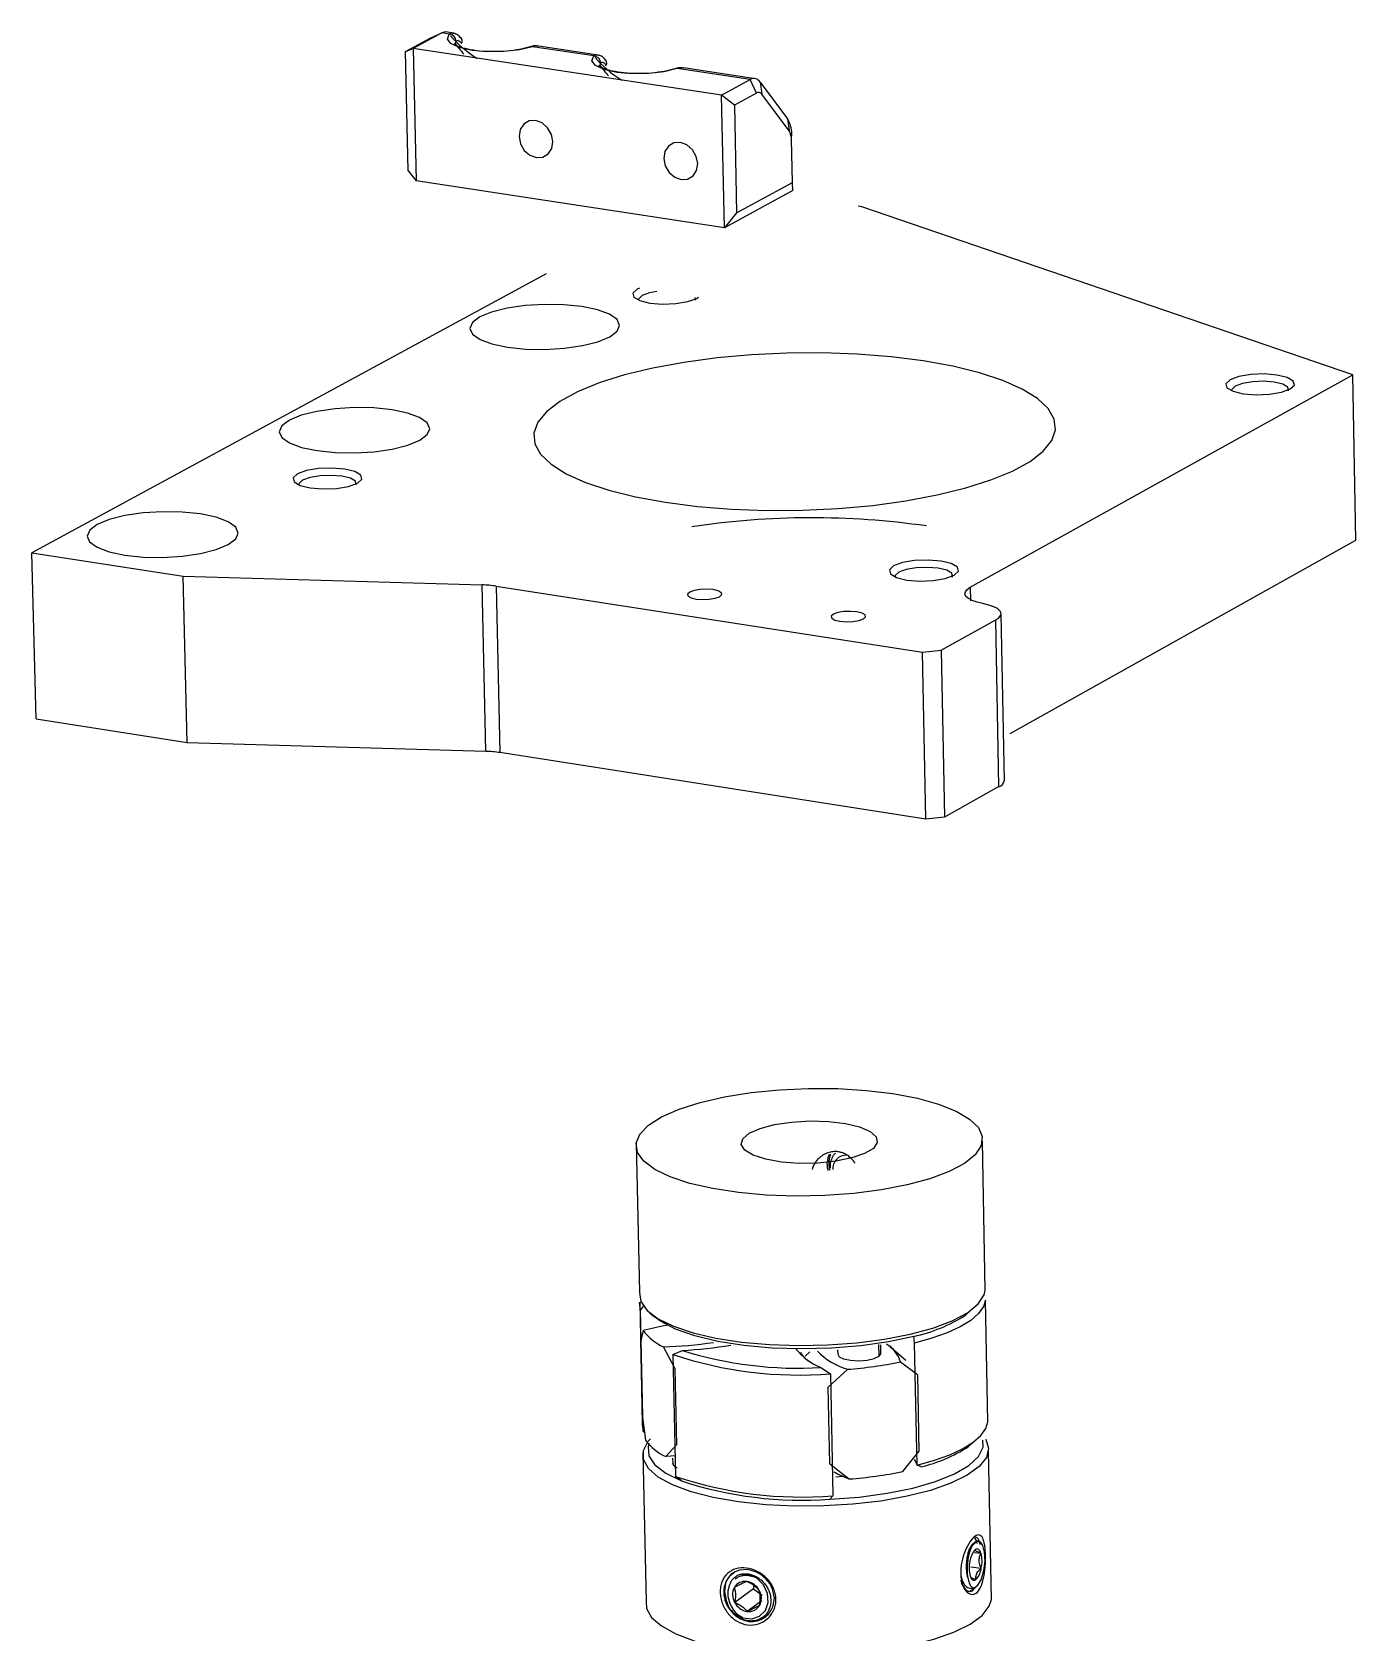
# Model space of a CAD drawing. Header units: millimetres. Extents: x 0 to 279, y 0 to 216.
# Drawn here: x 98.47 to 114.73, y 124.1 to 143.76 of the extents above; entities that cross this region are included whole.
import ezdxf

# ---------------------------------------------------------------- set-up
doc = ezdxf.new("R2010")
doc.units = ezdxf.units.MM

msp = doc.modelspace()

# ---------------------------------------------------------------- linework, layer by layer
at = {"color": 7, "linetype": 'Continuous', "lineweight": 25}
for p, q in [((103.505, 143.746), (103.151, 143.556)), ((103.368, 143.685), (103.505, 143.746)), ((103.529, 143.755), (103.386, 143.692)), ((103.595, 143.732), (103.505, 143.746)), ((103.649, 143.744), (103.571, 143.755)), ((103.056, 143.518), (103.368, 143.685)), ((103.056, 143.518), (103.151, 143.556)), ((106.939, 142.983), (103.151, 143.556)), ((103.151, 143.556), (103.187, 141.929)), ((105.371, 143.464), (104.616, 143.578)), ((105.424, 143.475), (104.695, 143.586)), ((103.089, 142.054), (103.056, 143.518)), ((107.291, 143.173), (106.394, 143.309)), ((107.357, 143.183), (106.472, 143.317)), ((106.939, 142.983), (107.291, 143.173)), ((107.369, 143.009), (107.291, 143.173)), ((107.413, 143.142), (107.433, 142.993)), ((107.413, 143.142), (107.748, 142.693)), ((106.973, 141.353), (106.939, 142.983)), ((107.096, 142.861), (106.939, 142.983)), ((107.369, 143.009), (107.096, 142.861)), ((107.769, 142.544), (107.433, 142.993)), ((107.096, 142.861), (107.123, 141.538)), ((107.748, 142.693), (107.769, 142.544)), ((107.797, 142.446), (107.802, 142.51)), ((107.808, 141.91), (107.797, 142.436)), ((103.089, 142.054), (103.187, 141.929)), ((106.973, 141.353), (103.187, 141.929)), ((107.816, 141.811), (106.973, 141.353)), ((107.123, 141.538), (107.808, 141.91)), ((107.816, 141.811), (107.808, 141.91)), ((108.661, 141.613), (108.617, 141.62)), ((114.694, 139.546), (108.661, 141.613)), ((107.123, 141.538), (106.973, 141.353)), ((104.785, 140.787), (98.469, 137.363)), ((109.993, 136.938), (114.694, 139.546)), ((114.731, 137.517), (114.694, 139.546)), ((110.483, 135.144), (114.731, 137.517)), ((98.469, 137.363), (100.326, 137.075)), ((98.519, 135.322), (98.469, 137.363)), ((100.326, 137.075), (103.999, 136.968)), ((100.374, 135.032), (100.326, 137.075)), ((104.044, 134.924), (103.999, 136.968)), ((104.171, 136.952), (109.406, 136.142)), ((104.171, 136.952), (104.216, 134.908)), ((109.637, 136.165), (110.306, 136.537)), ((110.346, 134.49), (110.306, 136.537)), ((110.412, 134.562), (110.371, 136.608)), ((109.406, 136.142), (109.637, 136.165)), ((109.447, 134.092), (109.406, 136.142)), ((109.637, 136.165), (109.678, 134.116)), ((98.519, 135.322), (100.374, 135.032)), ((100.374, 135.032), (104.044, 134.924)), ((109.447, 134.092), (104.216, 134.908)), ((110.346, 134.49), (109.678, 134.116)), ((109.678, 134.116), (109.447, 134.092)), ((105.891, 130.111), (105.931, 128.28)), ((110.178, 128.305), (110.142, 130.136)), ((105.933, 128.159), (105.965, 126.663)), ((105.982, 128.117), (105.942, 128.066)), ((105.974, 126.57), (105.942, 128.066)), ((106.055, 128.03), (106.116, 127.977)), ((109.935, 127.999), (109.992, 128.053)), ((110.211, 126.688), (110.181, 128.183)), ((105.977, 127.81), (105.947, 127.683)), ((105.967, 126.741), (105.947, 127.683)), ((106.364, 127.347), (106.225, 127.61)), ((108.897, 127.525), (108.894, 127.637)), ((109.016, 127.599), (109.016, 127.624)), ((109.31, 127.656), (109.3, 127.739)), ((109.34, 126.158), (109.31, 127.656)), ((106.341, 127.516), (106.458, 127.564)), ((106.341, 127.516), (106.373, 126.019)), ((107.965, 127.494), (108.023, 127.548)), ((108.364, 127.572), (108.365, 127.522)), ((108.874, 127.494), (108.897, 127.525)), ((109.201, 127.444), (109.023, 127.597)), ((109.344, 127.268), (109.137, 127.424)), ((106.364, 127.347), (106.384, 126.405)), ((108.16, 127.356), (108.276, 127.28)), ((108.484, 127.334), (108.248, 127.117)), ((108.276, 127.28), (108.307, 125.782)), ((109.344, 127.268), (109.363, 126.326)), ((108.267, 126.174), (108.248, 127.117)), ((105.967, 126.741), (106.006, 126.465)), ((105.974, 126.57), (106, 126.559)), ((109.967, 126.381), (110.024, 126.435)), ((105.973, 126.31), (106.012, 124.484)), ((106.254, 126.264), (106.384, 126.405)), ((106.338, 126.245), (106.339, 126.176)), ((109.165, 126.078), (109.363, 126.326)), ((110.254, 124.509), (110.218, 126.335)), ((108.267, 126.174), (108.512, 125.987)), ((109.39, 126.136), (109.34, 126.158)), ((106.447, 125.963), (106.373, 126.019)), ((108.428, 126.018), (108.344, 126.01)), ((108.307, 125.782), (108.267, 125.74)), ((110.022, 125.176), (110.013, 125.157)), ((110.045, 125.086), (110.125, 125.076)), ((110.136, 125.19), (110.128, 125.203)), ((109.999, 124.909), (110.129, 124.893)), ((107.088, 124.834), (107.065, 124.815)), ((107.329, 124.676), (107.33, 124.638)), ((109.881, 124.791), (109.888, 124.752)), ((110.027, 124.627), (110.064, 124.661)), ((107.33, 124.638), (107.1, 124.472)), ((107.434, 124.491), (107.255, 124.361)), ((107.33, 124.638), (107.437, 124.562))]:
    msp.add_line(p, q, dxfattribs=at)
at = {"color": 8, "linetype": 'Continuous', "lineweight": 25}
for p, q in [((103.678, 143.645), (103.658, 143.606)), ((105.454, 143.377), (105.434, 143.337)), ((109.993, 136.938), (109.996, 136.772)), ((108.874, 127.494), (108.871, 127.638))]:
    msp.add_line(p, q, dxfattribs=at)
at = {"color": 7, "linetype": 'Continuous', "lineweight": 25, "flags": 128}
for points in [[(104.616, 143.578), (104.456, 143.539), (104.264, 143.517), (104.063, 143.514), (103.875, 143.531), (103.719, 143.566), (103.614, 143.615), (103.571, 143.672), (103.595, 143.732)], [(103.368, 143.685), (103.38, 143.691), (103.386, 143.692)], [(106.394, 143.309), (106.234, 143.27), (106.042, 143.248), (105.841, 143.245), (105.652, 143.262), (105.496, 143.297), (105.391, 143.346), (105.347, 143.404), (105.371, 143.464)], [(104.867, 142.412), (104.849, 142.501), (104.802, 142.582), (104.734, 142.642), (104.654, 142.671), (104.575, 142.666), (104.509, 142.627), (104.466, 142.559), (104.452, 142.475), (104.47, 142.385), (104.516, 142.304), (104.585, 142.245), (104.664, 142.215), (104.743, 142.22), (104.809, 142.26), (104.853, 142.327), (104.867, 142.412)], [(106.646, 142.142), (106.628, 142.231), (106.581, 142.312), (106.513, 142.372), (106.433, 142.401), (106.354, 142.396), (106.288, 142.357), (106.244, 142.29), (106.23, 142.205), (106.248, 142.115), (106.295, 142.034), (106.363, 141.974), (106.443, 141.945), (106.522, 141.95), (106.588, 141.99), (106.632, 142.057), (106.646, 142.142)], [(105.93, 140.613), (105.901, 140.599), (105.849, 140.551), (105.86, 140.502), (105.934, 140.459), (106.058, 140.429), (106.214, 140.416), (106.379, 140.423), (106.526, 140.448), (106.634, 140.487), (106.657, 140.502)], [(105.224, 140.385), (105.002, 140.408), (104.764, 140.413), (104.526, 140.398), (104.304, 140.366), (104.114, 140.319), (103.969, 140.259), (103.878, 140.19), (103.847, 140.118), (103.879, 140.048), (103.972, 139.983), (104.119, 139.928), (104.31, 139.888), (104.532, 139.865), (104.771, 139.86), (105.009, 139.874), (105.231, 139.907), (105.421, 139.954), (105.566, 140.014), (105.657, 140.083), (105.687, 140.155), (105.655, 140.226), (105.562, 140.291), (105.415, 140.345), (105.224, 140.385)], [(106.142, 140.571), (106.054, 140.554), (105.964, 140.522), (105.921, 140.482), (105.918, 140.473)], [(106.615, 140.464), (106.617, 140.468), (106.615, 140.499)], [(109.415, 139.72), (109.021, 139.769), (108.606, 139.802), (108.177, 139.817), (107.741, 139.815), (107.307, 139.794), (106.883, 139.756), (106.476, 139.701), (106.095, 139.631), (105.745, 139.546), (105.435, 139.448), (105.168, 139.339), (104.951, 139.22), (104.788, 139.095), (104.681, 138.965), (104.633, 138.833), (104.645, 138.702), (104.716, 138.573), (104.845, 138.449), (105.031, 138.332), (105.269, 138.226), (105.554, 138.13), (105.883, 138.049), (106.249, 137.982), (106.644, 137.932), (107.061, 137.898), (107.494, 137.883), (107.932, 137.886), (108.369, 137.906), (108.796, 137.945), (109.204, 138), (109.587, 138.072), (109.937, 138.158), (110.248, 138.257), (110.513, 138.366), (110.729, 138.485), (110.89, 138.611), (110.994, 138.741), (111.039, 138.873), (111.025, 139.005), (110.951, 139.134), (110.819, 139.257), (110.632, 139.373), (110.393, 139.479), (110.107, 139.573), (109.779, 139.654), (109.415, 139.72)], [(113.76, 139.545), (113.603, 139.558), (113.438, 139.551), (113.291, 139.526), (113.184, 139.487), (113.133, 139.439), (113.146, 139.389), (113.221, 139.346), (113.346, 139.316), (113.503, 139.303), (113.668, 139.309), (113.816, 139.334), (113.923, 139.374), (113.974, 139.422), (113.961, 139.471), (113.886, 139.515), (113.76, 139.545)], [(113.727, 139.458), (113.596, 139.468), (113.459, 139.463), (113.337, 139.442), (113.247, 139.409), (113.205, 139.369), (113.203, 139.36)], [(113.902, 139.351), (113.904, 139.356), (113.894, 139.397), (113.831, 139.432), (113.727, 139.458)], [(102.891, 139.117), (102.669, 139.141), (102.43, 139.145), (102.191, 139.131), (101.968, 139.099), (101.777, 139.051), (101.63, 138.99), (101.538, 138.921), (101.507, 138.849), (101.538, 138.777), (101.631, 138.712), (101.778, 138.657), (101.97, 138.617), (102.193, 138.593), (102.432, 138.588), (102.672, 138.603), (102.895, 138.635), (103.086, 138.683), (103.232, 138.744), (103.324, 138.813), (103.355, 138.886), (103.323, 138.957), (103.23, 139.022), (103.083, 139.077), (102.891, 139.117)], [(102.31, 138.39), (102.153, 138.403), (101.988, 138.396), (101.839, 138.371), (101.73, 138.331), (101.677, 138.283), (101.688, 138.233), (101.761, 138.189), (101.886, 138.159), (102.043, 138.146), (102.209, 138.152), (102.358, 138.178), (102.467, 138.217), (102.52, 138.266), (102.509, 138.316), (102.435, 138.359), (102.31, 138.39)], [(102.276, 138.302), (102.146, 138.313), (102.008, 138.307), (101.884, 138.287), (101.793, 138.253), (101.749, 138.213), (101.747, 138.204)], [(102.448, 138.195), (102.45, 138.199), (102.441, 138.241), (102.38, 138.277), (102.276, 138.302)], [(100.539, 137.839), (100.315, 137.863), (100.075, 137.867), (99.835, 137.853), (99.611, 137.821), (99.419, 137.772), (99.271, 137.711), (99.178, 137.641), (99.146, 137.568), (99.177, 137.496), (99.27, 137.43), (99.417, 137.375), (99.609, 137.334), (99.833, 137.31), (100.074, 137.305), (100.314, 137.32), (100.538, 137.352), (100.731, 137.401), (100.878, 137.462), (100.971, 137.532), (101.003, 137.605), (100.971, 137.677), (100.878, 137.743), (100.731, 137.798), (100.539, 137.839)], [(109.634, 137.26), (109.476, 137.273), (109.31, 137.267), (109.161, 137.242), (109.052, 137.201), (109, 137.153), (109.012, 137.102), (109.087, 137.059), (109.213, 137.028), (109.372, 137.015), (109.538, 137.021), (109.686, 137.047), (109.795, 137.087), (109.847, 137.136), (109.835, 137.186), (109.76, 137.23), (109.634, 137.26)], [(109.6, 137.172), (109.468, 137.183), (109.33, 137.178), (109.207, 137.157), (109.116, 137.123), (109.073, 137.083), (109.07, 137.074)], [(109.775, 137.064), (109.777, 137.069), (109.767, 137.11), (109.705, 137.147), (109.6, 137.172)], [(106.835, 136.91), (106.757, 136.916), (106.675, 136.913), (106.601, 136.9), (106.547, 136.88), (106.521, 136.856), (106.527, 136.831), (106.564, 136.809), (106.626, 136.794), (106.704, 136.788), (106.787, 136.791), (106.86, 136.804), (106.914, 136.823), (106.941, 136.848), (106.935, 136.873), (106.898, 136.894), (106.835, 136.91)], [(110.149, 136.738), (110.077, 136.755), (110.016, 136.776), (109.971, 136.8), (109.941, 136.827), (109.928, 136.855), (109.933, 136.883), (109.955, 136.912), (109.993, 136.938)], [(110.306, 136.537), (110.344, 136.564), (110.366, 136.592), (110.371, 136.621), (110.358, 136.649), (110.328, 136.676), (110.282, 136.7), (110.222, 136.721), (110.149, 136.738)], [(108.601, 136.637), (108.523, 136.643), (108.44, 136.64), (108.366, 136.627), (108.313, 136.607), (108.287, 136.583), (108.293, 136.558), (108.33, 136.536), (108.392, 136.521), (108.471, 136.514), (108.553, 136.518), (108.627, 136.53), (108.681, 136.55), (108.707, 136.575), (108.701, 136.6), (108.664, 136.621), (108.601, 136.637)], [(107.147, 129.504), (106.831, 129.553), (106.549, 129.618), (106.309, 129.698), (106.119, 129.79), (105.984, 129.891), (105.907, 129.999), (105.891, 130.111), (105.936, 130.223), (106.041, 130.332), (106.203, 130.435), (106.416, 130.529), (106.676, 130.611), (106.974, 130.68), (107.301, 130.732), (107.649, 130.767), (108.008, 130.783), (108.367, 130.781), (108.716, 130.759), (109.044, 130.72), (109.344, 130.663), (109.605, 130.591), (109.821, 130.505), (109.985, 130.408), (110.093, 130.303), (110.141, 130.193), (110.128, 130.081), (110.054, 129.97), (109.922, 129.863), (109.734, 129.764), (109.497, 129.675), (109.217, 129.599), (108.903, 129.538), (108.562, 129.494), (108.206, 129.468), (107.845, 129.461), (107.488, 129.473), (107.147, 129.504)], [(107.675, 129.88), (107.481, 129.914), (107.327, 129.964), (107.224, 130.025), (107.181, 130.094), (107.199, 130.165), (107.278, 130.233), (107.411, 130.293), (107.589, 130.34), (107.799, 130.371), (108.026, 130.384), (108.251, 130.378), (108.459, 130.353), (108.634, 130.311), (108.764, 130.255), (108.838, 130.189), (108.851, 130.119), (108.803, 130.048), (108.696, 129.984), (108.539, 129.93), (108.342, 129.89), (108.122, 129.868), (107.894, 129.864), (107.675, 129.88)], [(105.931, 128.28), (105.931, 128.279), (105.947, 128.167), (106.023, 128.058), (106.159, 127.956), (106.348, 127.864), (106.588, 127.784), (106.869, 127.718), (107.185, 127.669)], [(107.185, 127.669), (107.526, 127.638), (107.883, 127.626), (108.244, 127.633), (108.6, 127.659), (108.94, 127.703), (109.254, 127.764), (109.534, 127.841), (109.771, 127.93), (109.958, 128.03), (110.091, 128.137), (110.164, 128.249), (110.178, 128.305)], [(105.942, 128.066), (105.932, 128.152), (105.933, 128.159)], [(110.181, 128.183), (110.156, 128.104), (110.095, 128.018), (109.999, 127.935), (109.87, 127.856), (109.711, 127.782), (109.523, 127.715), (109.31, 127.656)], [(109.3, 127.739), (108.989, 127.673), (108.648, 127.624), (108.289, 127.594), (107.922, 127.585), (107.559, 127.596), (107.213, 127.627), (106.893, 127.677), (106.609, 127.745), (106.372, 127.828), (106.188, 127.924), (106.116, 127.977)], [(108.365, 127.522), (108.365, 127.521), (108.382, 127.489), (108.438, 127.463), (108.522, 127.445), (108.624, 127.44), (108.726, 127.447), (108.814, 127.466), (108.874, 127.494)], [(105.965, 126.663), (105.965, 126.657), (105.974, 126.57)], [(109.34, 126.158), (109.553, 126.218), (109.741, 126.285), (109.9, 126.359), (110.029, 126.438), (110.125, 126.522), (110.186, 126.608), (110.211, 126.688)], [(110.185, 126.478), (110.186, 126.477), (110.219, 126.364), (110.191, 126.251), (110.102, 126.139), (109.956, 126.033), (109.756, 125.935), (109.507, 125.848), (109.218, 125.775), (108.897, 125.717), (108.552, 125.677), (108.195, 125.656), (107.834, 125.654), (107.481, 125.671), (107.145, 125.707), (106.837, 125.76), (106.566, 125.83), (106.338, 125.914), (106.162, 126.01), (106.041, 126.115), (105.979, 126.225), (105.978, 126.338), (106.039, 126.451), (106.065, 126.481)], [(108.267, 125.74), (108.628, 125.766), (108.972, 125.812), (109.288, 125.876), (109.567, 125.956), (109.799, 126.049), (109.976, 126.153), (110.095, 126.264), (110.15, 126.379), (110.149, 126.464)], [(106.048, 126.423), (106.038, 126.388), (106.046, 126.273), (106.119, 126.162), (106.254, 126.057), (106.447, 125.963)], [(106.376, 126.27), (106.376, 126.27), (106.254, 126.264)], [(106.395, 126.122), (106.357, 126.143), (106.339, 126.175), (106.339, 126.176)], [(109.305, 126.227), (109.324, 126.195), (109.34, 126.158)], [(110.04, 124.65), (110.087, 124.684), (110.13, 124.759), (110.161, 124.863), (110.175, 124.979), (110.17, 125.087), (110.147, 125.171), (110.11, 125.215), (110.064, 125.214), (110.017, 125.167)], [(110.125, 125.076), (110.119, 125.092), (110.112, 125.105), (110.104, 125.115), (110.095, 125.122), (110.086, 125.126), (110.076, 125.127), (110.066, 125.124), (110.055, 125.118)], [(107.587, 124.528), (107.565, 124.636), (107.534, 124.698), (107.486, 124.759), (107.426, 124.81), (107.366, 124.844), (107.261, 124.874), (107.16, 124.869), (107.105, 124.849), (107.053, 124.813), (107.013, 124.762), (106.989, 124.707), (106.975, 124.604), (106.994, 124.494), (107.02, 124.429), (107.02, 124.429)], [(107.202, 124.284), (107.309, 124.27), (107.406, 124.302), (107.477, 124.373), (107.512, 124.472), (107.504, 124.583), (107.454, 124.688), (107.371, 124.769), (107.268, 124.814), (107.163, 124.814)], [(109.993, 124.794), (109.999, 124.778), (110.006, 124.765), (110.014, 124.755), (110.023, 124.748), (110.032, 124.744), (110.042, 124.743), (110.052, 124.746), (110.063, 124.752)], [(106.012, 124.484), (106.018, 124.398), (106.08, 124.287), (106.201, 124.182), (106.377, 124.086), (106.604, 124.001), (106.876, 123.931), (107.184, 123.877), (107.519, 123.841), (107.872, 123.824), (108.232, 123.826), (108.59, 123.848), (108.934, 123.888), (109.256, 123.946), (109.544, 124.019), (109.792, 124.107), (109.992, 124.205), (110.139, 124.312), (110.227, 124.424), (110.254, 124.509)]]:
    msp.add_lwpolyline(points, dxfattribs=at)
at = {"color": 7, "linetype": 'Continuous', "lineweight": 25}
for centre, radius, start, end in [((103.55, 143.669), 0.0893, 76.3509, 120.4162), ((103.588, 143.642), 0.0908, 2.2526, 85.4998), ((103.695, 143.646), 0.0584, 329.9737, 59.2926), ((105.364, 143.373), 0.0908, 2.2255, 85.5179), ((105.469, 143.377), 0.0599, 331.3846, 58.3137), ((107.336, 143.096), 0.0898, 31.4797, 119.8718), ((107.392, 142.968), 0.0476, 31.4886, 119.8958), ((107.449, 142.507), 0.352, 0.4638, 31.9562), ((107.605, 142.442), 0.193, 358.0631, 31.7189), ((108.047, 127.885), 9.907, 81.8301, 98.5463), ((103.962, 135.562), 1.406, 81.4402, 88.5068), ((104.007, 133.529), 1.395, 81.3783, 88.4928), ((110.309, 134.589), 0.106, 290.472, 344.9567), ((108.531, 129.858), 0.294, 156.7726, 174.7303), ((108.467, 129.801), 0.162, 87.6224, 185.071), ((108.881, 129.666), 1.972, 282.2572, 302.3023), ((106.977, 124.05), 3.89, 100.5527, 104.893), ((106.492, 128.195), 0.643, 216.8189, 245.4872), ((106.031, 133.389), 5.782, 271.9228, 278.0331), ((106.051, 133.777), 6.226, 273.7479, 279.2502), ((108.788, 127.323), 0.364, 16.2419, 61.0704), ((107.888, 132.143), 4.879, 251.5169, 274.5698), ((107.882, 132.155), 4.807, 252.7711, 273.3185), ((108.434, 128.045), 0.742, 218.3359, 248.2832), ((108.269, 127.769), 0.426, 212.0227, 230.7522), ((108.721, 128.134), 0.834, 223.5804, 253.5446), ((108.04, 132.965), 5.648, 274.5079, 281.2001), ((106.522, 126.849), 0.644, 216.6862, 245.3742), ((108.955, 127.955), 1.87, 283.4488, 302.7401), ((108.984, 127.276), 1.372, 240.8978, 249.8955), ((108.068, 131.591), 5.621, 274.5259, 281.2469), ((107.919, 130.62), 4.854, 251.4269, 274.5875), ((107.922, 130.459), 4.732, 251.8385, 274.1735), ((110.229, 124.951), 0.241, 136.0094, 173.756), ((109.745, 124.977), 0.393, 347.6621, 14.62), ((110.373, 124.893), 0.393, 167.6589, 194.6291), ((109.889, 124.919), 0.241, 316.0286, 353.7517), ((107.225, 124.58), 0.149, 81.6435, 149.8919), ((107.216, 124.52), 0.21, 27.5031, 81.4448), ((110.075, 124.759), 0.188, 182.4057, 231.0565), ((107.347, 124.614), 0.384, 197.2463, 235.972), ((107.264, 124.567), 0.19, 152.3116, 210.1015), ((107.286, 124.568), 0.21, 207.5058, 261.4367), ((107.238, 124.522), 0.19, 332.2999, 30.1001), ((107.277, 124.509), 0.149, 261.6341, 329.8785)]:
    msp.add_arc(centre, radius, start, end, dxfattribs=at)
at = {"color": 8, "linetype": 'Continuous', "lineweight": 25}
for centre, radius, start, end in [((104.604, 143.536), 0.043, 74.1641, 115.8768), ((106.382, 143.267), 0.0432, 74.1782, 115.8334)]:
    msp.add_arc(centre, radius, start, end, dxfattribs=at)
at = {"color": 7, "linetype": 'Continuous', "lineweight": 25}
for centre, start_param, end_param in [((104.207, 143.651), 3.939114, 4.546031), ((105.983, 143.383), 3.939034, 4.544692)]:
    msp.add_ellipse(centre, major_axis=(0.696, -0.379), ratio=0.408629, start_param=start_param, end_param=end_param, dxfattribs=at)
at = {"color": 8, "linetype": 'Continuous', "lineweight": 25}
for centre, start_param, end_param in [((104.178, 143.577), 4.043241, 4.316849), ((105.955, 143.309), 4.043161, 4.316156)]:
    msp.add_ellipse(centre, major_axis=(0.58, -0.419), ratio=0.468924, start_param=start_param, end_param=end_param, dxfattribs=at)
for points, knots in [([(103.595, 143.732), (103.608, 143.741), (103.625, 143.753), (103.645, 143.742), (103.649, 143.74)], [0, 0, 0, 0, 0.770972, 1, 1, 1, 1]), ([(104.694, 143.583), (104.679, 143.586), (104.656, 143.591), (104.627, 143.581), (104.616, 143.578)], [0, 0, 0, 0, 0.639491, 1, 1, 1, 1]), ([(105.371, 143.464), (105.384, 143.473), (105.4, 143.485), (105.42, 143.474), (105.425, 143.472)], [0, 0, 0, 0, 0.770986, 1, 1, 1, 1]), ([(106.472, 143.314), (106.457, 143.317), (106.433, 143.322), (106.404, 143.313), (106.394, 143.309)], [0, 0, 0, 0, 0.639491, 1, 1, 1, 1])]:
    msp.add_open_spline(points, degree=3, knots=knots, dxfattribs=at)
at = {"color": 7, "linetype": 'Continuous', "lineweight": 25}
for points, knots in [([(103.738, 143.681), (103.727, 143.696), (103.704, 143.725), (103.668, 143.737), (103.651, 143.743)], [0, 0, 0, 0, 0.505519, 1, 1, 1, 1]), ([(104.175, 143.518), (104.133, 143.518), (104.032, 143.516), (103.886, 143.532), (103.756, 143.56), (103.671, 143.593), (103.65, 143.619), (103.654, 143.613), (103.655, 143.611)], [0, 0, 0, 0, 0.150256, 0.353725, 0.554503, 0.749057, 0.933201, 1, 1, 1, 1]), ([(103.746, 143.617), (103.741, 143.623), (103.727, 143.642), (103.701, 143.658), (103.686, 143.649), (103.678, 143.645)], [0, 0, 0, 0, 0.205502, 0.608966, 1, 1, 1, 1]), ([(104.586, 143.575), (104.566, 143.569), (104.509, 143.552), (104.385, 143.53), (104.261, 143.517), (104.19, 143.518), (104.175, 143.518)], [0, 0, 0, 0, 0.188599, 0.541376, 0.904077, 1, 1, 1, 1]), ([(104.693, 143.584), (104.677, 143.587), (104.64, 143.593), (104.605, 143.581), (104.586, 143.574)], [0, 0, 0, 0, 0.440544, 1, 1, 1, 1]), ([(105.514, 143.412), (105.502, 143.427), (105.479, 143.457), (105.444, 143.469), (105.426, 143.474)], [0, 0, 0, 0, 0.505268, 1, 1, 1, 1]), ([(105.953, 143.249), (105.91, 143.249), (105.81, 143.248), (105.663, 143.263), (105.532, 143.291), (105.448, 143.324), (105.426, 143.351), (105.43, 143.344), (105.432, 143.342)], [0, 0, 0, 0, 0.149971, 0.353418, 0.554178, 0.748722, 0.932863, 1, 1, 1, 1]), ([(105.521, 143.348), (105.517, 143.355), (105.503, 143.373), (105.477, 143.39), (105.462, 143.381), (105.454, 143.377)], [0, 0, 0, 0, 0.205502, 0.608966, 1, 1, 1, 1]), ([(106.363, 143.306), (106.343, 143.3), (106.286, 143.283), (106.163, 143.262), (106.039, 143.248), (105.967, 143.249), (105.953, 143.249)], [0, 0, 0, 0, 0.188512, 0.54111, 0.903638, 1, 1, 1, 1]), ([(106.471, 143.315), (106.454, 143.318), (106.418, 143.324), (106.383, 143.312), (106.363, 143.305)], [0, 0, 0, 0, 0.4397, 1, 1, 1, 1]), ([(108.578, 129.865), (108.574, 129.871), (108.565, 129.884), (108.55, 129.904), (108.531, 129.924), (108.511, 129.942), (108.489, 129.959), (108.466, 129.974), (108.434, 129.99), (108.401, 130.001), (108.367, 130.007), (108.338, 130.009), (108.307, 130.008), (108.275, 130.003), (108.245, 129.994), (108.216, 129.983), (108.186, 129.967), (108.16, 129.949), (108.136, 129.929), (108.117, 129.91), (108.099, 129.889), (108.084, 129.866), (108.07, 129.842), (108.059, 129.817), (108.052, 129.799), (108.05, 129.79), (108.05, 129.79)], [0, 0, 0, 0, 0.0286357, 0.067933, 0.107761, 0.1476973, 0.1879276, 0.2291189, 0.2706588, 0.3472067, 0.3860125, 0.4255373, 0.4796633, 0.5254382, 0.5717096, 0.6175448, 0.6638373, 0.7201073, 0.7591374, 0.7984246, 0.8381101, 0.8783449, 0.9182155, 0.9583849, 0.999539, 1, 1, 1, 1]), ([(108.277, 129.977), (108.275, 129.971), (108.27, 129.957), (108.264, 129.933), (108.259, 129.907), (108.256, 129.881), (108.256, 129.855), (108.257, 129.828), (108.261, 129.802), (108.265, 129.787), (108.266, 129.78)], [0, 0, 0, 0, 0.096844, 0.230773, 0.365687, 0.495846, 0.626909, 0.760924, 0.896085, 1, 1, 1, 1]), ([(108.276, 129.806), (108.276, 129.813), (108.274, 129.834), (108.277, 129.862), (108.282, 129.889), (108.29, 129.916), (108.301, 129.941), (108.315, 129.963), (108.326, 129.978), (108.334, 129.986), (108.337, 129.99)], [0, 0, 0, 0, 0.100586, 0.305166, 0.409378, 0.510463, 0.716022, 0.820737, 0.922482, 1, 1, 1, 1]), ([(108.248, 129.776), (108.247, 129.782), (108.243, 129.796), (108.24, 129.82), (108.238, 129.844), (108.237, 129.866), (108.238, 129.879), (108.239, 129.885)], [0, 0, 0, 0, 0.149942, 0.396275, 0.64442, 0.821897, 1, 1, 1, 1]), ([(110.181, 125.049), (110.181, 125.026), (110.181, 124.98), (110.175, 124.883), (110.159, 124.764), (110.122, 124.649), (110.068, 124.577), (110.003, 124.562), (109.938, 124.603), (109.899, 124.681), (109.88, 124.761), (109.875, 124.827), (109.878, 124.898), (109.892, 124.993), (109.928, 125.11), (109.99, 125.222), (110.053, 125.293), (110.109, 125.308), (110.149, 125.27), (110.169, 125.194), (110.178, 125.116), (110.18, 125.072), (110.181, 125.049)], [0, 0, 0, 0, 0.030863, 0.062197, 0.124436, 0.187094, 0.25002, 0.312949, 0.375574, 0.437846, 0.469239, 0.50015, 0.530966, 0.562303, 0.624458, 0.687121, 0.7501, 0.813074, 0.875722, 0.937865, 0.969183, 1, 1, 1, 1]), ([(110.114, 125.184), (110.114, 125.187), (110.11, 125.209), (110.099, 125.238), (110.081, 125.264), (110.062, 125.276), (110.048, 125.269), (110.042, 125.266)], [0, 0, 0, 0, 0.041593, 0.320466, 0.597939, 0.846411, 1, 1, 1, 1]), ([(110.078, 125.196), (110.076, 125.205), (110.069, 125.234), (110.058, 125.255), (110.048, 125.261), (110.048, 125.261)], [0, 0, 0, 0, 0.313665, 0.994526, 1, 1, 1, 1]), ([(110.053, 125.194), (110.049, 125.195), (110.038, 125.198), (110.02, 125.187), (110, 125.162), (109.981, 125.125), (109.964, 125.078), (109.952, 125.023), (109.945, 124.962), (109.943, 124.901), (109.947, 124.842), (109.955, 124.794), (109.963, 124.769), (109.967, 124.759)], [0, 0, 0, 0, 0.0581953, 0.1575437, 0.2569588, 0.3536517, 0.4483965, 0.5467697, 0.646511, 0.7447769, 0.8394409, 0.9362855, 1, 1, 1, 1]), ([(110.017, 125.167), (110.012, 125.157), (109.994, 125.123), (109.972, 125.052), (109.961, 124.984), (109.959, 124.95), (109.958, 124.946)], [0, 0, 0, 0, 0.1839598, 0.5858034, 0.9473134, 1, 1, 1, 1]), ([(110.012, 125.154), (110.008, 125.149), (109.998, 125.133), (109.985, 125.099), (109.97, 125.047), (109.962, 124.997), (109.959, 124.956), (109.958, 124.946)], [0, 0, 0, 0, 0.128689, 0.390508, 0.516719, 0.873635, 1, 1, 1, 1]), ([(110.017, 125.167), (110.02, 125.172), (110.028, 125.187), (110.04, 125.202), (110.052, 125.214), (110.064, 125.223), (110.076, 125.229), (110.088, 125.23), (110.099, 125.228), (110.11, 125.222), (110.121, 125.212), (110.126, 125.207), (110.128, 125.203), (110.128, 125.203)], [0, 0, 0, 0, 0.075588, 0.229332, 0.307672, 0.38326, 0.537004, 0.615344, 0.690932, 0.844631, 0.922876, 0.99998, 1, 1, 1, 1]), ([(110.125, 125.076), (110.105, 125.083), (110.07, 125.096), (110.053, 125.11), (110.054, 125.115), (110.055, 125.118)], [0, 0, 0, 0, 0.439105, 0.751358, 1, 1, 1, 1]), ([(110.129, 124.893), (110.124, 124.902), (110.111, 124.932), (110.099, 124.986), (110.108, 125.038), (110.121, 125.066), (110.125, 125.076)], [0, 0, 0, 0, 0.156025, 0.493707, 0.819058, 1, 1, 1, 1]), ([(107.607, 124.512), (107.606, 124.489), (107.604, 124.444), (107.576, 124.358), (107.511, 124.265), (107.393, 124.199), (107.258, 124.186), (107.125, 124.232), (107.015, 124.326), (106.954, 124.435), (106.928, 124.527), (106.92, 124.597), (106.925, 124.664), (106.948, 124.747), (107.004, 124.834), (107.112, 124.892), (107.243, 124.902), (107.38, 124.859), (107.501, 124.772), (107.57, 124.67), (107.601, 124.581), (107.605, 124.535), (107.607, 124.512)], [0, 0, 0, 0, 0.030863, 0.062197, 0.124436, 0.187094, 0.25002, 0.312949, 0.375574, 0.437846, 0.469239, 0.50015, 0.530966, 0.562303, 0.624458, 0.687121, 0.7501, 0.813074, 0.875722, 0.937865, 0.969183, 1, 1, 1, 1]), ([(109.958, 124.946), (109.957, 124.936), (109.955, 124.912), (109.953, 124.874), (109.954, 124.832), (109.959, 124.793), (109.964, 124.77), (109.967, 124.759)], [0, 0, 0, 0, 0.142624, 0.35145, 0.566333, 0.779919, 1, 1, 1, 1]), ([(110.063, 124.752), (110.062, 124.773), (110.06, 124.81), (110.091, 124.859), (110.117, 124.882), (110.129, 124.893)], [0, 0, 0, 0, 0.439105, 0.751358, 1, 1, 1, 1]), ([(107.059, 124.811), (107.041, 124.793), (106.999, 124.753), (106.968, 124.662), (106.963, 124.573), (106.976, 124.52), (106.98, 124.5)], [0, 0, 0, 0, 0.234286, 0.539589, 0.832277, 1, 1, 1, 1]), ([(107.163, 124.814), (107.157, 124.811), (107.144, 124.807), (107.126, 124.797), (107.109, 124.786), (107.092, 124.773), (107.076, 124.757), (107.063, 124.74), (107.052, 124.723), (107.043, 124.705), (107.035, 124.686), (107.03, 124.669), (107.028, 124.658), (107.027, 124.655)], [0, 0, 0, 0, 0.091401, 0.183348, 0.281774, 0.38101, 0.48293, 0.585818, 0.674579, 0.76398, 0.855403, 0.947528, 1, 1, 1, 1]), ([(107.247, 124.728), (107.239, 124.725), (107.223, 124.718), (107.188, 124.702), (107.144, 124.68), (107.111, 124.663), (107.096, 124.655)], [0, 0, 0, 0, 0.216445, 0.440288, 0.751882, 1, 1, 1, 1]), ([(107.321, 124.788), (107.301, 124.793), (107.263, 124.804), (107.205, 124.802), (107.151, 124.788), (107.121, 124.769), (107.106, 124.759)], [0, 0, 0, 0, 0.254608, 0.509387, 0.75719, 1, 1, 1, 1]), ([(107.163, 124.814), (107.177, 124.817), (107.206, 124.824), (107.252, 124.823), (107.298, 124.816), (107.343, 124.8), (107.385, 124.777), (107.425, 124.748), (107.455, 124.719), (107.476, 124.693), (107.49, 124.672), (107.503, 124.65), (107.515, 124.628), (107.525, 124.604), (107.533, 124.58), (107.538, 124.556), (107.542, 124.532), (107.544, 124.508), (107.544, 124.484), (107.543, 124.46), (107.539, 124.437), (107.533, 124.414), (107.526, 124.392), (107.516, 124.371), (107.505, 124.351), (107.492, 124.332), (107.477, 124.315), (107.46, 124.3), (107.442, 124.286), (107.423, 124.274), (107.403, 124.264), (107.381, 124.255), (107.359, 124.249), (107.336, 124.245), (107.312, 124.243), (107.288, 124.243), (107.263, 124.245), (107.238, 124.25), (107.214, 124.256), (107.192, 124.264), (107.172, 124.273), (107.152, 124.284), (107.138, 124.292), (107.132, 124.296)], [0, 0, 0, 0, 0.0395211, 0.0798972, 0.1194182, 0.1597943, 0.1993109, 0.2396568, 0.2799596, 0.3004031, 0.3211313, 0.3416006, 0.3623621, 0.3832719, 0.4044865, 0.4249559, 0.4455674, 0.4666213, 0.4878225, 0.508563, 0.5294399, 0.550746, 0.5722001, 0.5935013, 0.6149504, 0.6368659, 0.6589426, 0.6802438, 0.7016929, 0.7236066, 0.7456787, 0.7671319, 0.788725, 0.8107577, 0.8329419, 0.855075, 0.8773617, 0.900133, 0.9230719, 0.9420554, 0.9611355, 0.9805163, 1, 1, 1, 1]), ([(107.402, 124.617), (107.394, 124.627), (107.377, 124.646), (107.341, 124.677), (107.296, 124.706), (107.262, 124.721), (107.247, 124.728)], [0, 0, 0, 0, 0.216445, 0.440288, 0.751882, 1, 1, 1, 1]), ([(109.878, 124.746), (109.879, 124.74), (109.886, 124.701), (109.913, 124.648), (109.943, 124.625), (109.958, 124.614)], [0, 0, 0, 0, 0.073492, 0.545144, 1, 1, 1, 1]), ([(109.888, 124.752), (109.899, 124.729), (109.924, 124.681), (109.974, 124.643), (110.015, 124.64), (110.037, 124.649), (110.04, 124.65)], [0, 0, 0, 0, 0.296512, 0.624808, 0.953918, 1, 1, 1, 1]), ([(109.967, 124.759), (109.972, 124.737), (109.983, 124.694), (110.01, 124.658), (110.03, 124.653), (110.04, 124.65)], [0, 0, 0, 0, 0.348466, 0.697112, 1, 1, 1, 1]), ([(109.998, 124.784), (109.998, 124.782), (109.999, 124.777), (110.025, 124.765), (110.051, 124.756), (110.063, 124.752)], [0, 0, 0, 0, 0.212792, 0.651034, 1, 1, 1, 1]), ([(106.98, 124.5), (106.994, 124.47), (107.023, 124.406), (107.097, 124.33), (107.163, 124.294), (107.198, 124.285), (107.202, 124.284)], [0, 0, 0, 0, 0.296512, 0.624808, 0.953918, 1, 1, 1, 1]), ([(107.027, 124.655), (107.024, 124.646), (107.014, 124.612), (107.011, 124.546), (107.031, 124.491), (107.041, 124.463)], [0, 0, 0, 0, 0.1430704, 0.5665952, 1, 1, 1, 1]), ([(107.041, 124.463), (107.052, 124.437), (107.075, 124.383), (107.134, 124.322), (107.181, 124.296), (107.202, 124.284)], [0, 0, 0, 0, 0.348466, 0.697112, 1, 1, 1, 1]), ([(107.075, 124.351), (107.089, 124.336), (107.117, 124.304), (107.184, 124.262), (107.274, 124.232), (107.367, 124.239), (107.441, 124.268), (107.497, 124.308), (107.542, 124.361), (107.579, 124.434), (107.584, 124.492), (107.587, 124.528)], [0, 0, 0, 0, 0.077787, 0.168408, 0.317587, 0.466738, 0.557396, 0.658627, 0.760585, 0.851541, 1, 1, 1, 1]), ([(107.096, 124.655), (107.098, 124.646), (107.105, 124.621), (107.111, 124.57), (107.107, 124.514), (107.102, 124.482), (107.1, 124.472)], [0, 0, 0, 0, 0.180942, 0.506293, 0.843975, 1, 1, 1, 1]), ([(107.1, 124.472), (107.127, 124.459), (107.173, 124.438), (107.224, 124.396), (107.245, 124.372), (107.255, 124.361)], [0, 0, 0, 0, 0.4391052, 0.7513579, 1, 1, 1, 1]), ([(107.406, 124.434), (107.407, 124.444), (107.413, 124.477), (107.416, 124.533), (107.411, 124.583), (107.404, 124.608), (107.402, 124.617)], [0, 0, 0, 0, 0.156025, 0.493707, 0.819058, 1, 1, 1, 1]), ([(109.956, 124.615), (109.963, 124.612), (109.987, 124.603), (110.018, 124.607), (110.035, 124.631), (110.039, 124.635)], [0, 0, 0, 0, 0.257766, 0.851017, 1, 1, 1, 1]), ([(110.027, 124.627), (110.025, 124.626), (110.02, 124.622), (110.01, 124.617), (109.999, 124.612), (109.992, 124.611), (109.99, 124.611)], [0, 0, 0, 0, 0.117624, 0.450612, 0.78605, 1, 1, 1, 1]), ([(107.255, 124.361), (107.281, 124.375), (107.326, 124.398), (107.376, 124.422), (107.397, 124.43), (107.406, 124.434)], [0, 0, 0, 0, 0.439105, 0.751358, 1, 1, 1, 1]), ([(107.457, 124.289), (107.471, 124.295), (107.496, 124.305), (107.514, 124.325), (107.523, 124.334)], [0, 0, 0, 0, 0.534138, 1, 1, 1, 1])]:
    msp.add_open_spline(points, degree=3, knots=knots, dxfattribs=at)

doc.saveas('drawing.dxf')
